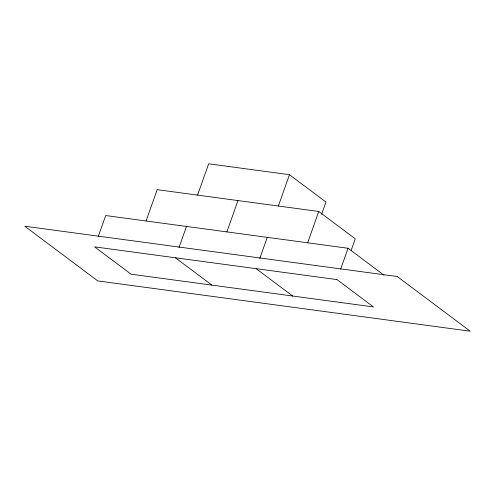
<?xml version="1.0" encoding="UTF-8"?>
<svg xmlns="http://www.w3.org/2000/svg" width="495" height="495" viewBox="0 0 495 495"><rect width="100%" height="100%" fill="white"/><g stroke="black" fill="none" stroke-linecap="round" stroke-linejoin="round"><path stroke-width="0.74" d="M98.208 236.66L105.689 215.535L348.059 248.261L383.953 275.146M146.081 220.987L157.175 189.659L318.755 211.483L355.268 238.825L351.141 250.482M178.998 247.568L186.479 226.444M197.573 195.117L208.667 163.789L289.457 174.698L325.964 202.047L321.577 214.428M226.871 231.895L237.965 200.574M259.788 258.483L267.269 237.353M278.363 206.025L289.457 174.698M307.667 242.81L318.755 211.483M340.579 269.391L348.059 248.261M256.175 268.68L292.687 296.022M175.385 257.771L211.897 285.114M397.231 276.519L24.75 226.221L97.769 280.913L470.25 331.211L397.231 276.519M336.965 279.588L94.594 246.863L131.101 274.205L373.478 306.937L336.965 279.588"/></g></svg>
